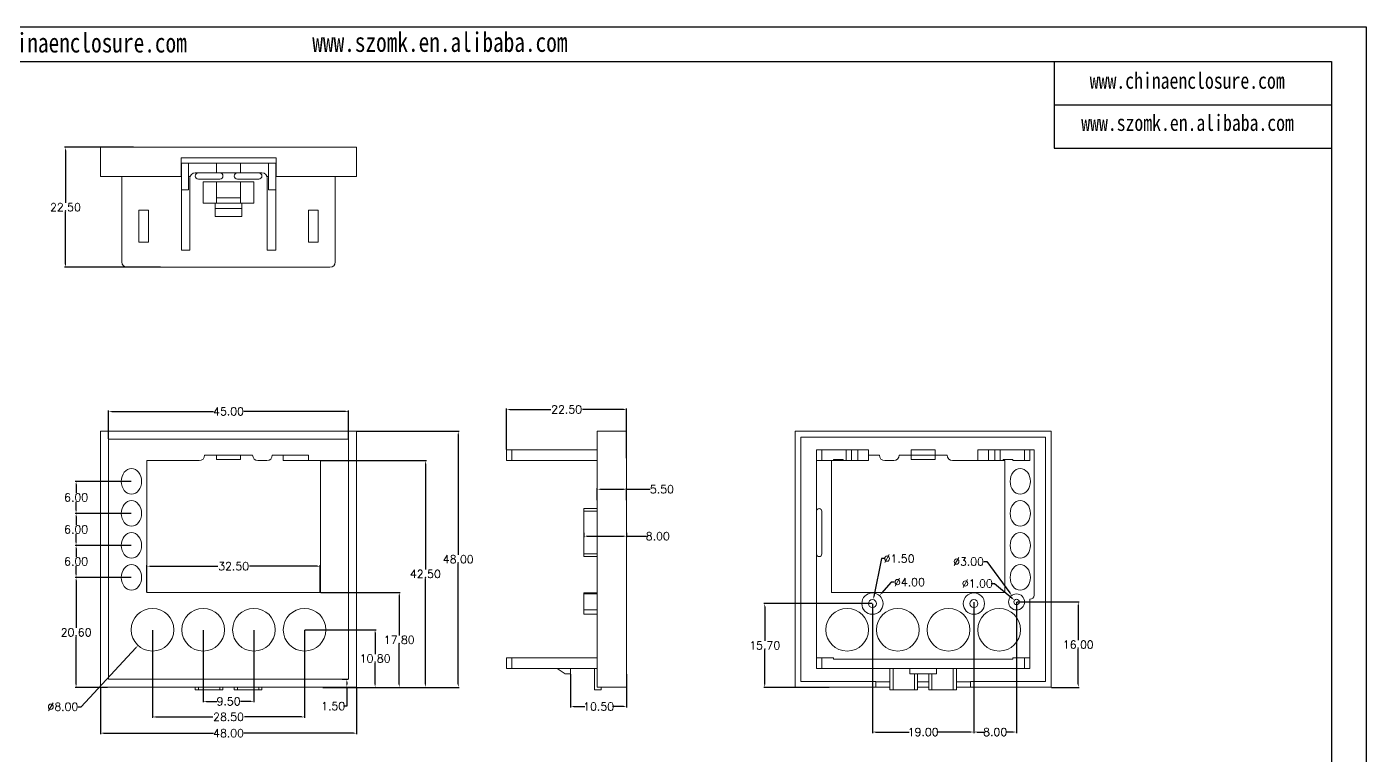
# Model space of a CAD drawing. Header units: inches. Extents: x 367 to 1846, y 456 to 866.
# Drawn here: x 502 to 753, y 592.7 to 729.3 of the extents above; entities that cross this region are included whole.
import ezdxf

# ---------------------------------------------------------------- set-up
doc = ezdxf.new("R2010")
doc.units = ezdxf.units.IN
doc.layers.add('文字', color=81, linetype='Continuous')
doc.styles.get("Standard").update_dxf_attribs({"font": 'txt', "bigfont": 'gbcbig.shx'})
doc.styles.add('宋体', font='', dxfattribs={"width": 0.8, "height": 3.5})
doc.styles.get('宋体').set_extended_font_data('SimSun')
doc.dimstyles.new('2', dxfattribs={"dimtxt": 1.5, "dimasz": 0.6, "dimexe": 0.18, "dimexo": 0.0625, "dimgap": 0.09, "dimtad": 0, "dimtih": 1, "dimtoh": 1, "dimzin": 0, "dimdsep": 46, "dimtxsty": 'Standard', "dimcen": 0, "dimadec": 0, "dimazin": 2, "dimtfac": 1, "dimtofl": 0, "dimtmove": 0, "dimatfit": 3, "dimfxl": 1, "dimtolj": 1, "dimtzin": 0, "dimarcsym": 0})

# ---------------------------------------------------------------- blocks, each defined once
blk = doc.blocks.new('*D105')
at = {"color": 0, "lineweight": -2}
for p, q in [((515.77, 605.4), (515.77, 596.69)), ((563.77, 605.4), (563.77, 596.69)), ((516.37, 596.87), (536.93, 596.87)), ((563.17, 596.87), (542.61, 596.87))]:
    blk.add_line(p, q, dxfattribs=at)
at = {"color": 0}
for points in [[(516.37, 596.97), (516.37, 596.77), (515.77, 596.87)], [(563.17, 596.97), (563.17, 596.77), (563.77, 596.87)]]:
    blk.add_solid(points, dxfattribs=at)
at = {"layer": 'Defpoints', "color": 0}
for p in [(515.77, 605.46), (563.77, 605.46), (563.77, 596.87)]:
    blk.add_point(p, dxfattribs=at)
at = {"color": 0, "insert": (539.77, 596.87), "char_height": 1.5, "attachment_point": 5}
blk.add_mtext('\\A1;48.00', dxfattribs=at)
blk = doc.blocks.new('*D106')
at = {"color": 0, "lineweight": -2}
for p, q in [((563.84, 653.46), (583, 653.46)), ((582.82, 652.86), (582.82, 630.3)), ((582.82, 606.06), (582.82, 628.62)), ((562.59, 605.46), (583, 605.46))]:
    blk.add_line(p, q, dxfattribs=at)
at = {"color": 0}
for points in [[(582.72, 652.86), (582.92, 652.86), (582.82, 653.46)], [(582.72, 606.06), (582.92, 606.06), (582.82, 605.46)]]:
    blk.add_solid(points, dxfattribs=at)
at = {"layer": 'Defpoints', "color": 0}
for p in [(563.77, 653.46), (582.82, 653.46), (562.53, 605.46)]:
    blk.add_point(p, dxfattribs=at)
at = {"color": 0, "insert": (582.82, 629.46), "char_height": 1.5, "attachment_point": 5}
blk.add_mtext('\\A1;48.00', dxfattribs=at)
blk = doc.blocks.new('*D107')
at = {"color": 0, "lineweight": -2}
for p, q in [((525.52, 616.2), (525.52, 599.73)), ((554.02, 616.2), (554.02, 599.73)), ((526.12, 599.91), (536.81, 599.91)), ((553.42, 599.91), (542.74, 599.91))]:
    blk.add_line(p, q, dxfattribs=at)
at = {"color": 0}
for points in [[(526.12, 600.01), (526.12, 599.81), (525.52, 599.91)], [(553.42, 600.01), (553.42, 599.81), (554.02, 599.91)]]:
    blk.add_solid(points, dxfattribs=at)
at = {"layer": 'Defpoints', "color": 0}
for p in [(525.52, 616.26), (554.02, 616.26), (554.02, 599.91)]:
    blk.add_point(p, dxfattribs=at)
at = {"color": 0, "insert": (539.77, 599.91), "char_height": 1.5, "attachment_point": 5}
blk.add_mtext('\\A1;28.50', dxfattribs=at)
blk = doc.blocks.new('*D108')
at = {"color": 0, "lineweight": -2}
for p, q in [((535.02, 616.2), (535.02, 602.65)), ((544.52, 616.2), (544.52, 602.65)), ((535.62, 602.83), (537.56, 602.83)), ((543.92, 602.83), (541.99, 602.83))]:
    blk.add_line(p, q, dxfattribs=at)
at = {"color": 0}
for points in [[(535.62, 602.93), (535.62, 602.73), (535.02, 602.83)], [(543.92, 602.93), (543.92, 602.73), (544.52, 602.83)]]:
    blk.add_solid(points, dxfattribs=at)
at = {"layer": 'Defpoints', "color": 0}
for p in [(535.02, 616.26), (544.52, 616.26), (544.52, 602.83)]:
    blk.add_point(p, dxfattribs=at)
at = {"color": 0, "insert": (539.77, 602.83), "char_height": 1.5, "attachment_point": 5}
blk.add_mtext('\\A1;9.50', dxfattribs=at)
blk = doc.blocks.new('*D109')
at = {"color": 0, "lineweight": -2}
for p, q in [((524.47, 623.32), (524.47, 628.34)), ((525.07, 628.16), (537.76, 628.16)), ((556.37, 628.16), (543.69, 628.16)), ((556.97, 623.32), (556.97, 628.34))]:
    blk.add_line(p, q, dxfattribs=at)
at = {"color": 0}
for points in [[(525.07, 628.26), (525.07, 628.06), (524.47, 628.16)], [(556.37, 628.26), (556.37, 628.06), (556.97, 628.16)]]:
    blk.add_solid(points, dxfattribs=at)
at = {"layer": 'Defpoints', "color": 0}
for p in [(556.97, 628.16), (524.47, 623.26), (556.97, 623.26)]:
    blk.add_point(p, dxfattribs=at)
at = {"color": 0, "insert": (540.72, 628.16), "char_height": 1.5, "attachment_point": 5}
blk.add_mtext('\\A1;32.50', dxfattribs=at)
blk = doc.blocks.new('*D110')
at = {"color": 0, "lineweight": -2}
for p, q in [((554.09, 616.26), (567.42, 616.26)), ((567.24, 615.66), (567.24, 611.7)), ((567.24, 606.06), (567.24, 610.02)), ((557.42, 605.46), (567.42, 605.46))]:
    blk.add_line(p, q, dxfattribs=at)
at = {"color": 0}
for points in [[(567.14, 615.66), (567.34, 615.66), (567.24, 616.26)], [(567.14, 606.06), (567.34, 606.06), (567.24, 605.46)]]:
    blk.add_solid(points, dxfattribs=at)
at = {"layer": 'Defpoints', "color": 0}
for p in [(554.02, 616.26), (557.35, 605.46), (567.24, 605.46)]:
    blk.add_point(p, dxfattribs=at)
at = {"color": 0, "insert": (567.24, 610.86), "char_height": 1.5, "attachment_point": 5}
blk.add_mtext('\\A1;10.80', dxfattribs=at)
blk = doc.blocks.new('*D111')
at = {"color": 0, "lineweight": -2}
for p, q in [((557.04, 623.26), (571.94, 623.26)), ((571.76, 622.66), (571.76, 615.2)), ((571.76, 606.06), (571.76, 613.52)), ((557.48, 605.46), (571.94, 605.46))]:
    blk.add_line(p, q, dxfattribs=at)
at = {"color": 0}
for points in [[(571.66, 622.66), (571.86, 622.66), (571.76, 623.26)], [(571.66, 606.06), (571.86, 606.06), (571.76, 605.46)]]:
    blk.add_solid(points, dxfattribs=at)
at = {"layer": 'Defpoints', "color": 0}
for p in [(556.97, 623.26), (571.76, 623.26), (557.42, 605.46)]:
    blk.add_point(p, dxfattribs=at)
at = {"color": 0, "insert": (571.76, 614.36), "char_height": 1.5, "attachment_point": 5}
blk.add_mtext('\\A1;17.80', dxfattribs=at)
blk = doc.blocks.new('*D112')
at = {"color": 0, "lineweight": -2}
for p, q in [((557.04, 647.96), (576.84, 647.96)), ((576.66, 647.36), (576.66, 627.55)), ((576.66, 606.06), (576.66, 625.87)), ((561.06, 605.46), (576.84, 605.46))]:
    blk.add_line(p, q, dxfattribs=at)
at = {"color": 0}
for points in [[(576.56, 647.36), (576.76, 647.36), (576.66, 647.96)], [(576.56, 606.06), (576.76, 606.06), (576.66, 605.46)]]:
    blk.add_solid(points, dxfattribs=at)
at = {"layer": 'Defpoints', "color": 0}
for p in [(556.97, 647.96), (576.66, 647.96), (561, 605.46)]:
    blk.add_point(p, dxfattribs=at)
at = {"color": 0, "insert": (576.66, 626.71), "char_height": 1.5, "attachment_point": 5}
blk.add_mtext('\\A1;42.50', dxfattribs=at)
blk = doc.blocks.new('*D113')
at = {"color": 0, "lineweight": -2}
for p, q in [((521.51, 626.06), (511.02, 626.06)), ((511.2, 625.46), (511.2, 616.6)), ((511.2, 606.06), (511.2, 614.92)), ((517.07, 605.46), (511.02, 605.46))]:
    blk.add_line(p, q, dxfattribs=at)
at = {"color": 0}
for points in [[(511.1, 625.46), (511.3, 625.46), (511.2, 626.06)], [(511.1, 606.06), (511.3, 606.06), (511.2, 605.46)]]:
    blk.add_solid(points, dxfattribs=at)
at = {"layer": 'Defpoints', "color": 0}
for p in [(511.2, 626.06), (521.57, 626.06), (517.13, 605.46)]:
    blk.add_point(p, dxfattribs=at)
at = {"color": 0, "insert": (511.2, 615.76), "char_height": 1.5, "attachment_point": 5}
blk.add_mtext('\\A1;20.60', dxfattribs=at)
blk = doc.blocks.new('*D114')
at = {"color": 0, "lineweight": -2}
for p, q in [((521.51, 632.06), (511.02, 632.06)), ((511.2, 631.46), (511.2, 629.9)), ((511.2, 626.66), (511.2, 628.22)), ((521.51, 626.06), (511.02, 626.06))]:
    blk.add_line(p, q, dxfattribs=at)
at = {"color": 0}
for points in [[(511.1, 631.46), (511.3, 631.46), (511.2, 632.06)], [(511.1, 626.66), (511.3, 626.66), (511.2, 626.06)]]:
    blk.add_solid(points, dxfattribs=at)
at = {"layer": 'Defpoints', "color": 0}
for p in [(511.2, 632.06), (521.57, 632.06), (521.57, 626.06)]:
    blk.add_point(p, dxfattribs=at)
at = {"color": 0, "insert": (511.2, 629.06), "char_height": 1.5, "attachment_point": 5}
blk.add_mtext('\\A1;6.00', dxfattribs=at)
blk = doc.blocks.new('*D115')
at = {"color": 0, "lineweight": -2}
for p, q in [((521.51, 638.06), (511.02, 638.06)), ((511.2, 637.46), (511.2, 635.9)), ((511.2, 632.66), (511.2, 634.22)), ((521.51, 632.06), (511.02, 632.06))]:
    blk.add_line(p, q, dxfattribs=at)
at = {"color": 0}
for points in [[(511.1, 637.46), (511.3, 637.46), (511.2, 638.06)], [(511.1, 632.66), (511.3, 632.66), (511.2, 632.06)]]:
    blk.add_solid(points, dxfattribs=at)
at = {"layer": 'Defpoints', "color": 0}
for p in [(511.2, 638.06), (521.57, 638.06), (521.57, 632.06)]:
    blk.add_point(p, dxfattribs=at)
at = {"color": 0, "insert": (511.2, 635.06), "char_height": 1.5, "attachment_point": 5}
blk.add_mtext('\\A1;6.00', dxfattribs=at)
blk = doc.blocks.new('*D116')
at = {"color": 0, "lineweight": -2}
for p, q in [((521.51, 644.06), (511.02, 644.06)), ((511.2, 643.46), (511.2, 641.9)), ((511.2, 638.66), (511.2, 640.22)), ((521.51, 638.06), (511.02, 638.06))]:
    blk.add_line(p, q, dxfattribs=at)
at = {"color": 0}
for points in [[(511.1, 643.46), (511.3, 643.46), (511.2, 644.06)], [(511.1, 638.66), (511.3, 638.66), (511.2, 638.06)]]:
    blk.add_solid(points, dxfattribs=at)
at = {"layer": 'Defpoints', "color": 0}
for p in [(521.57, 644.06), (511.2, 638.06), (521.57, 638.06)]:
    blk.add_point(p, dxfattribs=at)
at = {"color": 0, "insert": (511.2, 641.06), "char_height": 1.5, "attachment_point": 5}
blk.add_mtext('\\A1;6.00', dxfattribs=at)
blk = doc.blocks.new('*D117')
at = {"color": 0, "lineweight": -2}
for p, q in [((517.27, 652.02), (517.27, 657.37)), ((517.87, 657.19), (536.93, 657.19)), ((561.67, 657.19), (542.61, 657.19)), ((562.27, 652.02), (562.27, 657.37))]:
    blk.add_line(p, q, dxfattribs=at)
at = {"color": 0}
for points in [[(517.87, 657.29), (517.87, 657.09), (517.27, 657.19)], [(561.67, 657.29), (561.67, 657.09), (562.27, 657.19)]]:
    blk.add_solid(points, dxfattribs=at)
at = {"layer": 'Defpoints', "color": 0}
for p in [(562.27, 657.19), (517.27, 651.96), (562.27, 651.96)]:
    blk.add_point(p, dxfattribs=at)
at = {"color": 0, "insert": (539.77, 657.19), "char_height": 1.5, "attachment_point": 5}
blk.add_mtext('\\A1;45.00', dxfattribs=at)
blk = doc.blocks.new('*D118')
at = {"color": 0, "lineweight": -2}
for p, q in [((561.06, 606.96), (562.12, 606.96)), ((561.06, 605.46), (562.12, 605.46)), ((561.94, 606.36), (561.94, 606.06)), ((561.94, 605.46), (561.94, 601.94)), ((561.94, 601.94), (561.34, 601.94))]:
    blk.add_line(p, q, dxfattribs=at)
at = {"color": 0}
for points in [[(561.84, 606.36), (562.04, 606.36), (561.94, 606.96)], [(561.84, 606.06), (562.04, 606.06), (561.94, 605.46)]]:
    blk.add_solid(points, dxfattribs=at)
at = {"layer": 'Defpoints', "color": 0}
for p in [(561, 606.96), (561, 605.46), (561.94, 606.96)]:
    blk.add_point(p, dxfattribs=at)
at = {"color": 0, "insert": (559.37, 601.94), "char_height": 1.5, "attachment_point": 5}
blk.add_mtext('\\A1;1.50', dxfattribs=at)
blk = doc.blocks.new('*D120')
at = {"color": 0, "lineweight": -2}
for p, q in [((608.88, 640.56), (608.88, 642.77)), ((614.38, 640.56), (614.38, 642.77)), ((609.48, 642.59), (613.78, 642.59)), ((614.38, 642.59), (618.78, 642.59))]:
    blk.add_line(p, q, dxfattribs=at)
at = {"color": 0}
for points in [[(609.48, 642.69), (609.48, 642.49), (608.88, 642.59)], [(613.78, 642.69), (613.78, 642.49), (614.38, 642.59)]]:
    blk.add_solid(points, dxfattribs=at)
at = {"layer": 'Defpoints', "color": 0}
for p in [(608.88, 640.49), (614.38, 642.59), (614.38, 640.49)]:
    blk.add_point(p, dxfattribs=at)
at = {"color": 0, "insert": (620.99, 642.59), "char_height": 1.5, "attachment_point": 5}
blk.add_mtext('\\A1;5.50', dxfattribs=at)
blk = doc.blocks.new('*D121')
at = {"color": 0, "lineweight": -2}
for p, q in [((591.88, 650.02), (591.88, 657.72)), ((614.38, 648.44), (614.38, 657.72)), ((592.48, 657.54), (600.16, 657.54)), ((613.78, 657.54), (606.09, 657.54))]:
    blk.add_line(p, q, dxfattribs=at)
at = {"color": 0}
for points in [[(592.48, 657.64), (592.48, 657.44), (591.88, 657.54)], [(613.78, 657.64), (613.78, 657.44), (614.38, 657.54)]]:
    blk.add_solid(points, dxfattribs=at)
at = {"layer": 'Defpoints', "color": 0}
for p in [(591.88, 657.54), (591.88, 649.96), (614.38, 648.38)]:
    blk.add_point(p, dxfattribs=at)
at = {"color": 0, "insert": (603.13, 657.54), "char_height": 1.5, "attachment_point": 5}
blk.add_mtext('\\A1;22.50', dxfattribs=at)
blk = doc.blocks.new('*D122')
at = {"color": 0, "lineweight": -2}
for p, q in [((606.38, 634.4), (606.38, 633.61)), ((606.98, 633.79), (613.78, 633.79)), ((614.38, 634.4), (614.38, 633.61)), ((614.38, 633.79), (618.13, 633.79))]:
    blk.add_line(p, q, dxfattribs=at)
at = {"color": 0}
for points in [[(606.98, 633.89), (606.98, 633.69), (606.38, 633.79)], [(613.78, 633.89), (613.78, 633.69), (614.38, 633.79)]]:
    blk.add_solid(points, dxfattribs=at)
at = {"layer": 'Defpoints', "color": 0}
for p in [(606.38, 634.46), (614.38, 634.46), (614.38, 633.79)]:
    blk.add_point(p, dxfattribs=at)
at = {"color": 0, "insert": (620.22, 633.79), "char_height": 1.5, "attachment_point": 5}
blk.add_mtext('\\A1;8.00', dxfattribs=at)
blk = doc.blocks.new('*D123')
at = {"color": 0, "lineweight": -2}
for p, q in [((603.88, 607.9), (603.88, 601.68)), ((614.38, 607.9), (614.38, 601.68)), ((604.48, 601.86), (606.54, 601.86)), ((613.78, 601.86), (611.72, 601.86))]:
    blk.add_line(p, q, dxfattribs=at)
at = {"color": 0}
for points in [[(604.48, 601.96), (604.48, 601.76), (603.88, 601.86)], [(613.78, 601.96), (613.78, 601.76), (614.38, 601.86)]]:
    blk.add_solid(points, dxfattribs=at)
at = {"layer": 'Defpoints', "color": 0}
for p in [(603.88, 607.96), (614.38, 607.96), (614.38, 601.86)]:
    blk.add_point(p, dxfattribs=at)
at = {"color": 0, "insert": (609.13, 601.86), "char_height": 1.5, "attachment_point": 5}
blk.add_mtext('\\A1;10.50', dxfattribs=at)
blk = doc.blocks.new('*D124')
at = {"color": 0, "lineweight": -2}
for p, q in [((660.45, 621.1), (660.45, 596.9)), ((679.45, 621.1), (679.45, 596.9)), ((661.05, 597.08), (667.36, 597.08)), ((678.85, 597.08), (672.54, 597.08))]:
    blk.add_line(p, q, dxfattribs=at)
at = {"color": 0}
for points in [[(661.05, 597.18), (661.05, 596.98), (660.45, 597.08)], [(678.85, 597.18), (678.85, 596.98), (679.45, 597.08)]]:
    blk.add_solid(points, dxfattribs=at)
at = {"layer": 'Defpoints', "color": 0}
for p in [(660.45, 621.16), (679.45, 621.16), (679.45, 597.08)]:
    blk.add_point(p, dxfattribs=at)
at = {"color": 0, "insert": (669.95, 597.08), "char_height": 1.5, "attachment_point": 5}
blk.add_mtext('\\A1;19.00', dxfattribs=at)
blk = doc.blocks.new('*D125')
at = {"color": 0, "lineweight": -2}
for p, q in [((679.45, 621.4), (679.45, 596.9)), ((687.45, 621.4), (687.45, 596.9)), ((680.05, 597.08), (681.36, 597.08)), ((686.85, 597.08), (685.54, 597.08))]:
    blk.add_line(p, q, dxfattribs=at)
at = {"color": 0}
for points in [[(680.05, 597.18), (680.05, 596.98), (679.45, 597.08)], [(686.85, 597.18), (686.85, 596.98), (687.45, 597.08)]]:
    blk.add_solid(points, dxfattribs=at)
at = {"layer": 'Defpoints', "color": 0}
for p in [(679.45, 621.46), (687.45, 621.46), (679.45, 597.08)]:
    blk.add_point(p, dxfattribs=at)
at = {"color": 0, "insert": (683.45, 597.08), "char_height": 1.5, "attachment_point": 5}
blk.add_mtext('\\A1;8.00', dxfattribs=at)
blk = doc.blocks.new('*D126')
at = {"color": 0, "lineweight": -2}
for p, q in [((687.52, 621.46), (699.2, 621.46)), ((699.02, 620.86), (699.02, 614.3)), ((699.02, 606.06), (699.02, 612.62)), ((694.02, 605.46), (699.2, 605.46))]:
    blk.add_line(p, q, dxfattribs=at)
at = {"color": 0}
for points in [[(698.92, 620.86), (699.12, 620.86), (699.02, 621.46)], [(698.92, 606.06), (699.12, 606.06), (699.02, 605.46)]]:
    blk.add_solid(points, dxfattribs=at)
at = {"layer": 'Defpoints', "color": 0}
for p in [(687.45, 621.46), (699.02, 621.46), (693.95, 605.46)]:
    blk.add_point(p, dxfattribs=at)
at = {"color": 0, "insert": (699.02, 613.46), "char_height": 1.5, "attachment_point": 5}
blk.add_mtext('\\A1;16.00', dxfattribs=at)
blk = doc.blocks.new('*D127')
at = {"color": 0, "lineweight": -2}
for p, q in [((660.39, 621.16), (640.08, 621.16)), ((640.26, 620.56), (640.26, 614.15)), ((640.26, 606.06), (640.26, 612.47)), ((652.34, 605.46), (640.08, 605.46))]:
    blk.add_line(p, q, dxfattribs=at)
at = {"color": 0}
for points in [[(640.16, 620.56), (640.36, 620.56), (640.26, 621.16)], [(640.16, 606.06), (640.36, 606.06), (640.26, 605.46)]]:
    blk.add_solid(points, dxfattribs=at)
at = {"layer": 'Defpoints', "color": 0}
for p in [(640.26, 621.16), (660.45, 621.16), (652.4, 605.46)]:
    blk.add_point(p, dxfattribs=at)
at = {"color": 0, "insert": (640.26, 613.31), "char_height": 1.5, "attachment_point": 5}
blk.add_mtext('\\A1;15.70', dxfattribs=at)
blk = doc.blocks.new('*D128')
at = {"color": 0, "lineweight": -2}
for p, q in [((663.94, 625.18), (662.16, 623.12)), ((664.54, 625.18), (663.94, 625.18))]:
    blk.add_line(p, q, dxfattribs=at)
at = {"color": 0}
blk.add_solid([(662.08, 623.19), (662.23, 623.06), (661.77, 622.67)], dxfattribs=at)
at = {"layer": 'Defpoints', "color": 0}
for p in [(661.77, 622.67), (659.14, 619.65)]:
    blk.add_point(p, dxfattribs=at)
at = {"color": 0, "insert": (667.38, 625.18), "char_height": 1.5, "attachment_point": 5}
blk.add_mtext('\\A1;∅4.00', dxfattribs=at)
blk = doc.blocks.new('*D129')
at = {"color": 0, "lineweight": -2}
for p, q in [((662.12, 629.58), (660.72, 622.49)), ((662.72, 629.58), (662.12, 629.58))]:
    blk.add_line(p, q, dxfattribs=at)
at = {"color": 0}
blk.add_solid([(660.62, 622.5), (660.81, 622.47), (660.6, 621.9)], dxfattribs=at)
at = {"layer": 'Defpoints', "color": 0}
for p in [(660.31, 620.43), (660.6, 621.9)]:
    blk.add_point(p, dxfattribs=at)
at = {"color": 0, "insert": (665.44, 629.58), "char_height": 1.5, "attachment_point": 5}
blk.add_mtext('\\A1;∅1.50', dxfattribs=at)
blk = doc.blocks.new('*D130')
at = {"color": 0, "lineweight": -2}
for p, q in [((682.7, 624.92), (683.3, 624.92)), ((683.3, 624.92), (686.61, 622.16))]:
    blk.add_line(p, q, dxfattribs=at)
at = {"color": 0}
blk.add_solid([(686.67, 622.24), (686.54, 622.09), (687.07, 621.78)], dxfattribs=at)
at = {"layer": 'Defpoints', "color": 0}
for p in [(687.07, 621.78), (687.84, 621.14)]:
    blk.add_point(p, dxfattribs=at)
at = {"color": 0, "insert": (680.11, 624.92), "char_height": 1.5, "attachment_point": 5}
blk.add_mtext('\\A1;∅1.00', dxfattribs=at)
blk = doc.blocks.new('*D131')
at = {"color": 0, "lineweight": -2}
for p, q in [((681.3, 629.03), (681.9, 629.03)), ((681.9, 629.03), (686.21, 623.15))]:
    blk.add_line(p, q, dxfattribs=at)
at = {"color": 0}
blk.add_solid([(686.29, 623.21), (686.13, 623.09), (686.57, 622.67)], dxfattribs=at)
at = {"layer": 'Defpoints', "color": 0}
for p in [(686.57, 622.67), (688.34, 620.25)]:
    blk.add_point(p, dxfattribs=at)
at = {"color": 0, "insert": (678.46, 629.03), "char_height": 1.5, "attachment_point": 5}
blk.add_mtext('\\A1;∅3.00', dxfattribs=at)
blk = doc.blocks.new('*D132')
at = {"color": 0, "lineweight": -2}
for p, q in [((512.16, 601.82), (522.4, 612.88)), ((511.56, 601.82), (512.16, 601.82))]:
    blk.add_line(p, q, dxfattribs=at)
at = {"color": 0}
blk.add_solid([(522.33, 612.95), (522.47, 612.82), (522.81, 613.32)], dxfattribs=at)
at = {"layer": 'Defpoints', "color": 0}
for p in [(528.24, 619.2), (522.81, 613.32)]:
    blk.add_point(p, dxfattribs=at)
at = {"color": 0, "insert": (508.72, 601.82), "char_height": 1.5, "attachment_point": 5}
blk.add_mtext('\\A1;∅8.00', dxfattribs=at)
blk = doc.blocks.new('*D134')
at = {"color": 0, "lineweight": -2}
for p, q in [((521.94, 706.69), (509.02, 706.69)), ((509.2, 706.09), (509.2, 696.28)), ((509.2, 684.79), (509.2, 694.6)), ((527.04, 684.19), (509.02, 684.19))]:
    blk.add_line(p, q, dxfattribs=at)
at = {"color": 0}
for points in [[(509.1, 706.09), (509.3, 706.09), (509.2, 706.69)], [(509.1, 684.79), (509.3, 684.79), (509.2, 684.19)]]:
    blk.add_solid(points, dxfattribs=at)
at = {"layer": 'Defpoints', "color": 0}
for p in [(509.2, 706.69), (522.01, 706.69), (527.1, 684.19)]:
    blk.add_point(p, dxfattribs=at)
at = {"color": 0, "insert": (509.2, 695.44), "char_height": 1.5, "attachment_point": 5}
blk.add_mtext('\\A1;22.50', dxfattribs=at)

msp = doc.modelspace()

# ---------------------------------------------------------------- linework, layer by layer
for p, q in [((366.809, 729.265), (752.987, 729.265)), ((752.987, 729.265), (752.987, 456.21)), ((373.31, 722.764), (746.486, 722.764)), ((694.475, 722.764), (694.475, 706.511)), ((746.486, 722.764), (746.486, 462.711)), ((694.475, 714.637), (746.486, 714.637)), ((694.475, 706.511), (746.486, 706.511))]:
    msp.add_line(p, q)
at = {"color": 7, "linetype": 'Continuous', "lineweight": 15}
for p, q in [((515.774, 706.693), (515.774, 701.193)), ((515.774, 706.693), (563.774, 706.693)), ((563.774, 706.693), (563.774, 701.193)), ((530.874, 704.693), (548.674, 704.693)), ((530.874, 704.693), (530.874, 701.193)), ((548.674, 703.693), (530.874, 703.693)), ((530.924, 703.693), (530.924, 687.393)), ((532.274, 698.693), (532.274, 703.693)), ((537.524, 701.893), (537.524, 703.693)), ((542.024, 701.893), (542.024, 703.693)), ((547.274, 703.693), (547.274, 698.693)), ((548.624, 687.393), (548.624, 703.693)), ((548.674, 704.693), (548.674, 701.193)), ((515.774, 701.193), (530.874, 701.193)), ((519.774, 685.193), (519.774, 701.193)), ((532.274, 701.193), (532.57, 701.193)), ((532.524, 687.393), (532.524, 700.893)), ((533.524, 701.893), (534.124, 701.893)), ((538.124, 701.893), (534.124, 701.893)), ((534.124, 700.693), (538.124, 700.693)), ((538.124, 701.893), (541.424, 701.893)), ((541.424, 701.893), (545.424, 701.893)), ((545.424, 700.693), (541.424, 700.693)), ((545.424, 701.893), (546.024, 701.893)), ((546.978, 701.193), (547.274, 701.193)), ((547.024, 700.893), (547.024, 687.393)), ((548.674, 701.193), (563.774, 701.193)), ((559.774, 685.193), (559.774, 701.193)), ((532.274, 698.693), (530.924, 698.693)), ((544.524, 700.193), (535.024, 700.193)), ((535.024, 700.193), (535.024, 696.193)), ((537.524, 697.193), (537.524, 700.193)), ((542.024, 697.193), (542.024, 700.193)), ((544.524, 696.193), (544.524, 700.193)), ((548.624, 698.693), (547.274, 698.693)), ((535.024, 696.193), (537.274, 696.193)), ((542.274, 696.193), (537.274, 696.193)), ((537.274, 696.193), (537.274, 695.193)), ((537.524, 697.193), (542.024, 697.193)), ((537.524, 696.193), (537.524, 697.193)), ((542.024, 697.193), (542.024, 696.193)), ((542.274, 695.193), (542.274, 696.193)), ((542.274, 696.193), (544.524, 696.193)), ((522.974, 694.893), (524.774, 694.893)), ((522.974, 688.893), (522.974, 694.893)), ((524.774, 694.893), (524.774, 688.893)), ((537.274, 695.193), (542.274, 695.193)), ((537.274, 693.693), (537.274, 695.193)), ((537.274, 693.693), (542.274, 693.693)), ((542.274, 695.193), (542.274, 693.693)), ((554.774, 694.893), (554.774, 688.893)), ((556.574, 694.893), (554.774, 694.893)), ((556.574, 688.893), (556.574, 694.893)), ((524.774, 688.893), (522.974, 688.893)), ((554.774, 688.893), (556.574, 688.893)), ((530.924, 687.393), (532.524, 687.393)), ((547.024, 687.393), (548.624, 687.393)), ((558.774, 684.193), (520.774, 684.193)), ((563.774, 653.461), (515.774, 653.461)), ((515.774, 653.461), (515.774, 605.461)), ((563.774, 605.461), (563.774, 653.461)), ((614.379, 653.461), (608.879, 653.461)), ((608.879, 653.461), (608.879, 605.461)), ((614.379, 653.461), (614.379, 605.461)), ((645.953, 653.461), (693.953, 653.461)), ((645.953, 605.461), (645.953, 653.461)), ((693.953, 653.461), (693.953, 605.461)), ((517.274, 651.961), (517.274, 606.961)), ((562.274, 651.961), (517.274, 651.961)), ((562.274, 606.961), (562.274, 651.961)), ((647.053, 652.361), (647.053, 606.561)), ((692.853, 652.361), (647.053, 652.361)), ((692.853, 606.561), (692.853, 652.361)), ((524.474, 647.961), (524.474, 623.261)), ((534.274, 647.961), (524.474, 647.961)), ((544.274, 648.961), (535.274, 648.961)), ((537.524, 648.961), (537.524, 648.161)), ((537.524, 648.161), (542.024, 648.161)), ((542.024, 648.161), (542.024, 648.961)), ((546.974, 647.961), (545.274, 647.961)), ((554.774, 648.961), (547.974, 648.961)), ((550.024, 647.961), (550.024, 648.961)), ((550.024, 647.961), (554.774, 647.961)), ((554.774, 647.961), (554.774, 648.961)), ((556.974, 647.961), (554.774, 647.961)), ((556.974, 623.261), (556.974, 647.961)), ((591.879, 647.961), (591.879, 649.961)), ((591.879, 649.961), (592.879, 649.961)), ((592.879, 647.961), (591.879, 647.961)), ((592.879, 649.961), (592.879, 647.961)), ((592.879, 649.961), (608.879, 649.961)), ((592.879, 647.961), (608.879, 647.961)), ((649.953, 647.961), (649.953, 649.961)), ((649.953, 649.961), (650.953, 649.961)), ((650.953, 647.961), (649.953, 647.961)), ((649.953, 647.961), (649.953, 638.461)), ((650.953, 649.961), (650.953, 647.961)), ((655.536, 649.961), (650.953, 649.961)), ((650.953, 647.961), (653.153, 647.961)), ((652.753, 647.961), (652.753, 623.261)), ((654.953, 648.161), (653.153, 648.161)), ((653.153, 648.161), (653.153, 647.961)), ((653.153, 647.961), (654.953, 647.961)), ((654.953, 648.161), (654.953, 647.961)), ((654.953, 647.961), (655.536, 647.961)), ((655.536, 647.961), (655.536, 649.961)), ((655.536, 649.961), (656.532, 649.961)), ((656.532, 647.961), (655.536, 647.961)), ((656.532, 649.961), (656.532, 647.961)), ((657.703, 649.961), (656.532, 649.961)), ((657.703, 647.961), (656.532, 647.961)), ((657.703, 647.961), (657.703, 649.961)), ((659.703, 649.961), (657.703, 649.961)), ((659.703, 647.961), (657.703, 647.961)), ((659.703, 649.961), (659.703, 647.961)), ((659.703, 648.961), (661.753, 648.961)), ((662.753, 647.961), (664.453, 647.961)), ((665.453, 648.961), (667.703, 648.961)), ((667.703, 649.961), (667.703, 648.961)), ((672.203, 649.961), (667.703, 649.961)), ((667.703, 648.961), (672.203, 648.961)), ((667.703, 648.161), (667.703, 648.961)), ((672.203, 648.161), (667.703, 648.161)), ((672.203, 648.961), (672.203, 649.961)), ((672.203, 648.961), (672.203, 648.161)), ((672.203, 648.961), (674.453, 648.961)), ((680.203, 647.961), (675.453, 647.961)), ((680.203, 649.961), (680.203, 647.961)), ((682.203, 649.961), (680.203, 649.961)), ((682.203, 647.961), (680.203, 647.961)), ((682.203, 647.961), (682.203, 649.961)), ((683.374, 649.961), (682.203, 649.961)), ((683.374, 647.961), (682.203, 647.961)), ((683.374, 647.961), (683.374, 649.961)), ((683.374, 649.961), (684.371, 649.961)), ((684.371, 647.961), (683.374, 647.961)), ((684.371, 649.961), (684.371, 647.961)), ((688.953, 649.961), (684.371, 649.961)), ((684.371, 647.961), (684.953, 647.961)), ((684.953, 648.161), (686.753, 648.161)), ((684.953, 648.161), (684.953, 647.961)), ((685.253, 647.961), (684.953, 647.961)), ((685.253, 623.261), (685.253, 647.961)), ((686.753, 648.161), (686.753, 647.961)), ((686.753, 647.961), (688.953, 647.961)), ((688.953, 647.961), (688.953, 649.961)), ((688.953, 649.961), (689.953, 649.961)), ((689.953, 647.961), (688.953, 647.961)), ((689.953, 649.961), (689.953, 647.961)), ((690.753, 649.961), (689.953, 649.961)), ((690.753, 622.761), (690.753, 649.961)), ((608.879, 638.961), (606.379, 638.961)), ((606.379, 638.461), (606.379, 638.961)), ((606.379, 630.461), (606.379, 638.461)), ((649.953, 638.461), (649.953, 630.461)), ((650.953, 630.461), (650.953, 638.461)), ((606.379, 629.961), (606.379, 630.461)), ((649.953, 630.461), (649.953, 610.961)), ((606.379, 629.961), (608.879, 629.961)), ((524.474, 623.261), (556.974, 623.261)), ((608.879, 623.161), (606.379, 623.161)), ((606.379, 622.961), (606.379, 623.161)), ((608.879, 622.961), (606.379, 622.961)), ((606.379, 621.461), (606.379, 622.961)), ((652.753, 623.261), (685.253, 623.261)), ((606.379, 619.961), (606.379, 621.461)), ((689.953, 610.961), (689.953, 621.961)), ((606.379, 619.961), (608.879, 619.961)), ((606.379, 619.161), (606.379, 619.961)), ((606.379, 619.161), (608.879, 619.161)), ((591.879, 608.961), (591.879, 610.961)), ((591.879, 610.961), (592.879, 610.961)), ((592.879, 610.961), (592.879, 608.961)), ((592.879, 610.961), (608.879, 610.961)), ((649.953, 608.961), (649.953, 610.961)), ((649.953, 610.961), (650.953, 610.961)), ((650.953, 610.961), (650.953, 608.961)), ((653.153, 610.961), (650.953, 610.961)), ((653.153, 610.761), (653.153, 610.961)), ((653.153, 610.761), (686.753, 610.761)), ((686.753, 610.761), (686.753, 610.961)), ((688.953, 610.961), (686.753, 610.961)), ((688.953, 608.961), (688.953, 610.961)), ((688.953, 610.961), (689.953, 610.961)), ((689.953, 610.961), (689.953, 608.961)), ((592.879, 608.961), (591.879, 608.961)), ((592.879, 608.961), (608.879, 608.961)), ((601.379, 608.961), (602.879, 607.961)), ((603.879, 607.961), (602.879, 607.961)), ((603.879, 607.961), (603.879, 608.961)), ((608.379, 604.961), (608.379, 608.961)), ((650.953, 608.961), (649.953, 608.961)), ((650.953, 608.961), (688.953, 608.961)), ((660.453, 608.961), (660.453, 606.561)), ((663.703, 608.961), (663.703, 604.961)), ((664.303, 604.961), (664.303, 608.961)), ((667.453, 607.961), (667.453, 608.961)), ((672.453, 607.961), (667.453, 607.961)), ((668.903, 604.961), (668.903, 607.961)), ((671.003, 607.961), (671.003, 604.961)), ((672.453, 608.961), (672.453, 607.961)), ((675.603, 604.961), (675.603, 608.961)), ((676.203, 604.961), (676.203, 608.961)), ((679.453, 606.561), (679.453, 608.961)), ((689.953, 608.961), (688.953, 608.961)), ((515.774, 605.461), (563.774, 605.461)), ((517.274, 606.961), (562.274, 606.961)), ((533.524, 605.461), (533.524, 604.961)), ((538.724, 604.961), (538.724, 605.461)), ((540.824, 605.461), (540.824, 604.961)), ((546.024, 604.961), (546.024, 605.461)), ((614.379, 605.461), (608.879, 605.461)), ((609.579, 604.961), (609.579, 605.461)), ((661.053, 605.461), (645.953, 605.461)), ((647.053, 606.561), (661.053, 606.561)), ((661.053, 606.561), (661.053, 605.461)), ((661.053, 606.461), (663.703, 606.461)), ((663.703, 605.461), (661.053, 605.461)), ((668.903, 606.461), (671.003, 606.461)), ((671.003, 605.461), (668.903, 605.461)), ((676.203, 606.461), (678.853, 606.461)), ((678.853, 605.461), (676.203, 605.461)), ((678.853, 606.561), (692.853, 606.561)), ((678.853, 605.461), (678.853, 606.561)), ((693.953, 605.461), (678.853, 605.461)), ((534.124, 604.961), (533.524, 604.961)), ((538.124, 604.961), (534.124, 604.961)), ((538.724, 604.961), (538.124, 604.961)), ((540.824, 604.961), (541.424, 604.961)), ((541.424, 604.961), (545.424, 604.961)), ((545.424, 604.961), (546.024, 604.961)), ((609.579, 604.961), (608.379, 604.961)), ((663.703, 604.961), (664.303, 604.961)), ((664.303, 604.961), (668.303, 604.961)), ((668.303, 604.961), (668.903, 604.961)), ((671.603, 604.961), (671.003, 604.961)), ((675.603, 604.961), (671.603, 604.961)), ((676.203, 604.961), (675.603, 604.961))]:
    msp.add_line(p, q, dxfattribs=at)
at = {"color": 8, "linetype": 'Continuous', "lineweight": 15}
for p, q in [((606.379, 638.461), (608.879, 638.461)), ((606.379, 630.461), (608.879, 630.461)), ((668.303, 604.961), (668.303, 607.961)), ((671.603, 604.961), (671.603, 607.961)), ((534.124, 604.961), (534.124, 605.461)), ((538.124, 604.961), (538.124, 605.461)), ((541.424, 604.961), (541.424, 605.461)), ((545.424, 604.961), (545.424, 605.461))]:
    msp.add_line(p, q, dxfattribs=at)
at = {"color": 7, "linetype": 'Continuous', "lineweight": 15}
for centre, radius in [((660.453, 621.161), 2), ((679.453, 621.161), 2), ((687.453, 621.461), 1.5), ((525.524, 616.261), 4), ((535.024, 616.261), 4), ((544.524, 616.261), 4), ((554.024, 616.261), 4), ((655.703, 616.261), 4), ((660.453, 621.161), 0.75), ((665.203, 616.261), 4), ((674.703, 616.261), 4), ((679.453, 621.161), 0.75), ((684.203, 616.261), 4), ((687.453, 621.461), 0.5)]:
    msp.add_circle(centre, radius, dxfattribs=at)
for centre, radius, start, end in [((533.524, 700.893), 1, 90, 180), ((534.124, 701.293), 0.6, 90, 270), ((538.124, 701.293), 0.6, 270, 90), ((541.424, 701.293), 0.6, 90, 270), ((545.424, 701.293), 0.6, 270, 90), ((546.024, 700.893), 1, 0, 90), ((520.774, 685.193), 1, 180, 270), ((558.774, 685.193), 1, 270, 0), ((534.274, 648.961), 1, 270, 0), ((545.274, 648.961), 1, 180, 270), ((546.974, 648.961), 1, 270, 0), ((662.753, 648.961), 1, 180, 270), ((664.453, 648.961), 1, 270, 0), ((675.453, 648.961), 1, 180, 270), ((650.453, 638.461), 0.5, 0, 180), ((650.453, 630.461), 0.5, 180, 0), ((689.953, 622.761), 0.8, 270, 0)]:
    msp.add_arc(centre, radius, start, end, dxfattribs=at)
for centre in [(521.574, 644.061), (688.153, 644.061), (521.574, 638.061), (688.153, 638.061), (521.574, 632.061), (688.153, 632.061), (521.574, 626.061), (688.153, 626.061)]:
    msp.add_ellipse(centre, major_axis=(0, 2.4), ratio=0.7916667, dxfattribs=at)

# ---------------------------------------------------------------- texts
at = {"layer": '文字', "color": 0, "attachment_point": 1, "style": '宋体'}
for s, insert, char_height, width in [('www.chinaenclosure.com', (488.101, 728.108), 3.66155, 64.32984), ('www.szomk.en.alibaba.com', (555.465, 728.225), 3.66155, 64.32984), ('www.chinaenclosure.com', (701.176, 720.705), 3.05129, 53.6082), ('www.szomk.en.alibaba.com', (699.581, 712.804), 3.05129, 53.6082)]:
    msp.add_mtext(s, dxfattribs=dict(at, insert=insert, char_height=char_height, width=width))

# ---------------------------------------------------------------- dimensions: what is measured, and where the dimension line sits
for base, p1, p2, picture, middle in [((509.196, 706.693), (527.103, 684.193), (522.007, 706.693), '*D134', (509.196, 695.443)), ((576.656, 647.961), (561.001, 605.461), (556.974, 647.961), '*D112', (576.656, 626.711)), ((511.2, 638.061), (521.574, 644.061), (521.574, 638.061), '*D116', (511.2, 641.061)), ((511.2, 638.061), (521.574, 632.061), (521.574, 638.061), '*D115', (511.2, 635.061)), ((511.2, 632.061), (521.574, 626.061), (521.574, 632.061), '*D114', (511.2, 629.061)), ((511.2, 626.061), (517.131, 605.461), (521.574, 626.061), '*D113', (511.2, 615.761)), ((571.762, 623.261), (557.415, 605.461), (556.974, 623.261), '*D111', (571.762, 614.361)), ((640.258, 621.161), (652.398, 605.461), (660.453, 621.161), '*D127', (640.258, 613.311)), ((699.02, 621.461), (693.953, 605.461), (687.453, 621.461), '*D126', (699.02, 613.461)), ((567.245, 605.461), (554.024, 616.261), (557.353, 605.461), '*D110', (567.245, 610.861))]:
    dim = msp.add_linear_dim(base=base, p1=p1, p2=p2, angle=90, dimstyle='2')
    dim.commit()
    dim.dimension.update_dxf_attribs({"geometry": picture, "text_midpoint": middle})
for base, p1, p2, picture, middle in [((562.274, 657.195), (517.274, 651.961), (562.274, 651.961), '*D117', (539.774, 657.195)), ((591.879, 657.538), (614.379, 648.378), (591.879, 649.961), '*D121', (603.129, 657.538)), ((556.974, 628.157), (524.474, 623.261), (556.974, 623.261), '*D109', (540.724, 628.157)), ((679.453, 597.082), (660.453, 621.161), (679.453, 621.161), '*D124', (669.953, 597.082)), ((679.453, 597.082), (687.453, 621.461), (679.453, 621.461), '*D125', (683.453, 597.082)), ((554.024, 599.913), (525.524, 616.261), (554.024, 616.261), '*D107', (539.774, 599.913)), ((544.524, 602.831), (535.024, 616.261), (544.524, 616.261), '*D108', (539.774, 602.831)), ((614.379, 601.865), (603.879, 607.961), (614.379, 607.961), '*D123', (609.129, 601.865)), ((563.774, 596.875), (515.774, 605.461), (563.774, 605.461), '*D105', (539.774, 596.875))]:
    dim = msp.add_linear_dim(base=base, p1=p1, p2=p2, dimstyle='2')
    dim.commit()
    dim.dimension.update_dxf_attribs({"geometry": picture, "text_midpoint": middle})
for base, p1, p2, picture, middle in [((582.822, 653.461), (562.531, 605.461), (563.774, 653.461), '*D106', (582.822, 629.461)), ((561.938, 606.961), (561.001, 605.461), (561.001, 606.961), '*D118', (559.373, 601.944))]:
    dim = msp.add_linear_dim(base=base, p1=p1, p2=p2, angle=90, dimstyle='2')
    dim.commit()
    dim.dimension.update_dxf_attribs({"geometry": picture, "text_midpoint": middle, "dimtype": 160})
for base, p1, p2, picture, middle in [((614.379, 642.593), (608.879, 640.493), (614.379, 640.493), '*D120', (620.991, 642.593)), ((614.379, 633.792), (606.379, 634.461), (614.379, 634.461), '*D122', (620.221, 633.792))]:
    dim = msp.add_linear_dim(base=base, p1=p1, p2=p2, dimstyle='2')
    dim.commit()
    dim.dimension.update_dxf_attribs({"geometry": picture, "text_midpoint": middle, "dimtype": 160})
for p1, p2, picture, middle in [((660.307, 620.425), (660.599, 621.897), '*D129', (665.44, 629.577)), ((688.341, 620.252), (686.566, 622.67), '*D131', (678.457, 629.032)), ((659.141, 619.651), (661.765, 622.671), '*D128', (667.382, 625.175)), ((687.838, 621.141), (687.069, 621.781), '*D130', (680.108, 624.916)), ((528.24, 619.197), (522.807, 613.325), '*D132', (508.718, 601.815))]:
    dim = msp.add_diameter_dim_2p(p1=p1, p2=p2, dimstyle='2')
    dim.commit()
    dim.dimension.update_dxf_attribs({"geometry": picture, "text_midpoint": middle, "dimtype": 163})

doc.saveas('drawing.dxf')
